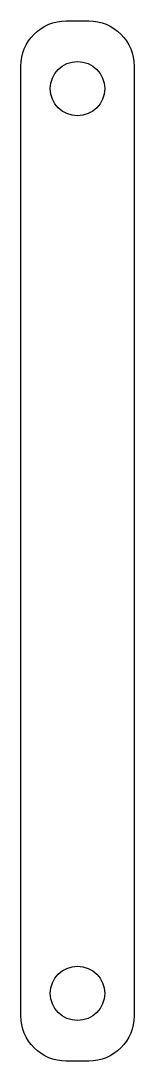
# Model space of a CAD drawing. Header units: millimetres. Extents: x -2.5 to 2.5, y -23 to 23.
import ezdxf

# ---------------------------------------------------------------- set-up
doc = ezdxf.new("R2010")
doc.units = ezdxf.units.MM
doc.layers.add('HOLES', color=1, linetype='Continuous')
doc.layers.add('OUTLINE', color=7, linetype='Continuous')

msp = doc.modelspace()

# ---------------------------------------------------------------- linework, layer by layer
at = {"layer": 'HOLES'}
for centre in [(0, 20), (0, -20)]:
    msp.add_circle(centre, 1.2, dxfattribs=at)
at = {"layer": 'OUTLINE'}
msp.add_lwpolyline([(0.5, -23), (-0.5, -23, -0.414214), (-2.5, -21), (-2.5, 21, -0.414214), (-0.5, 23), (0.5, 23, -0.414214), (2.5, 21), (2.5, -21, -0.414214)], format="xyb", close=True, dxfattribs=at)

doc.saveas('drawing.dxf')
